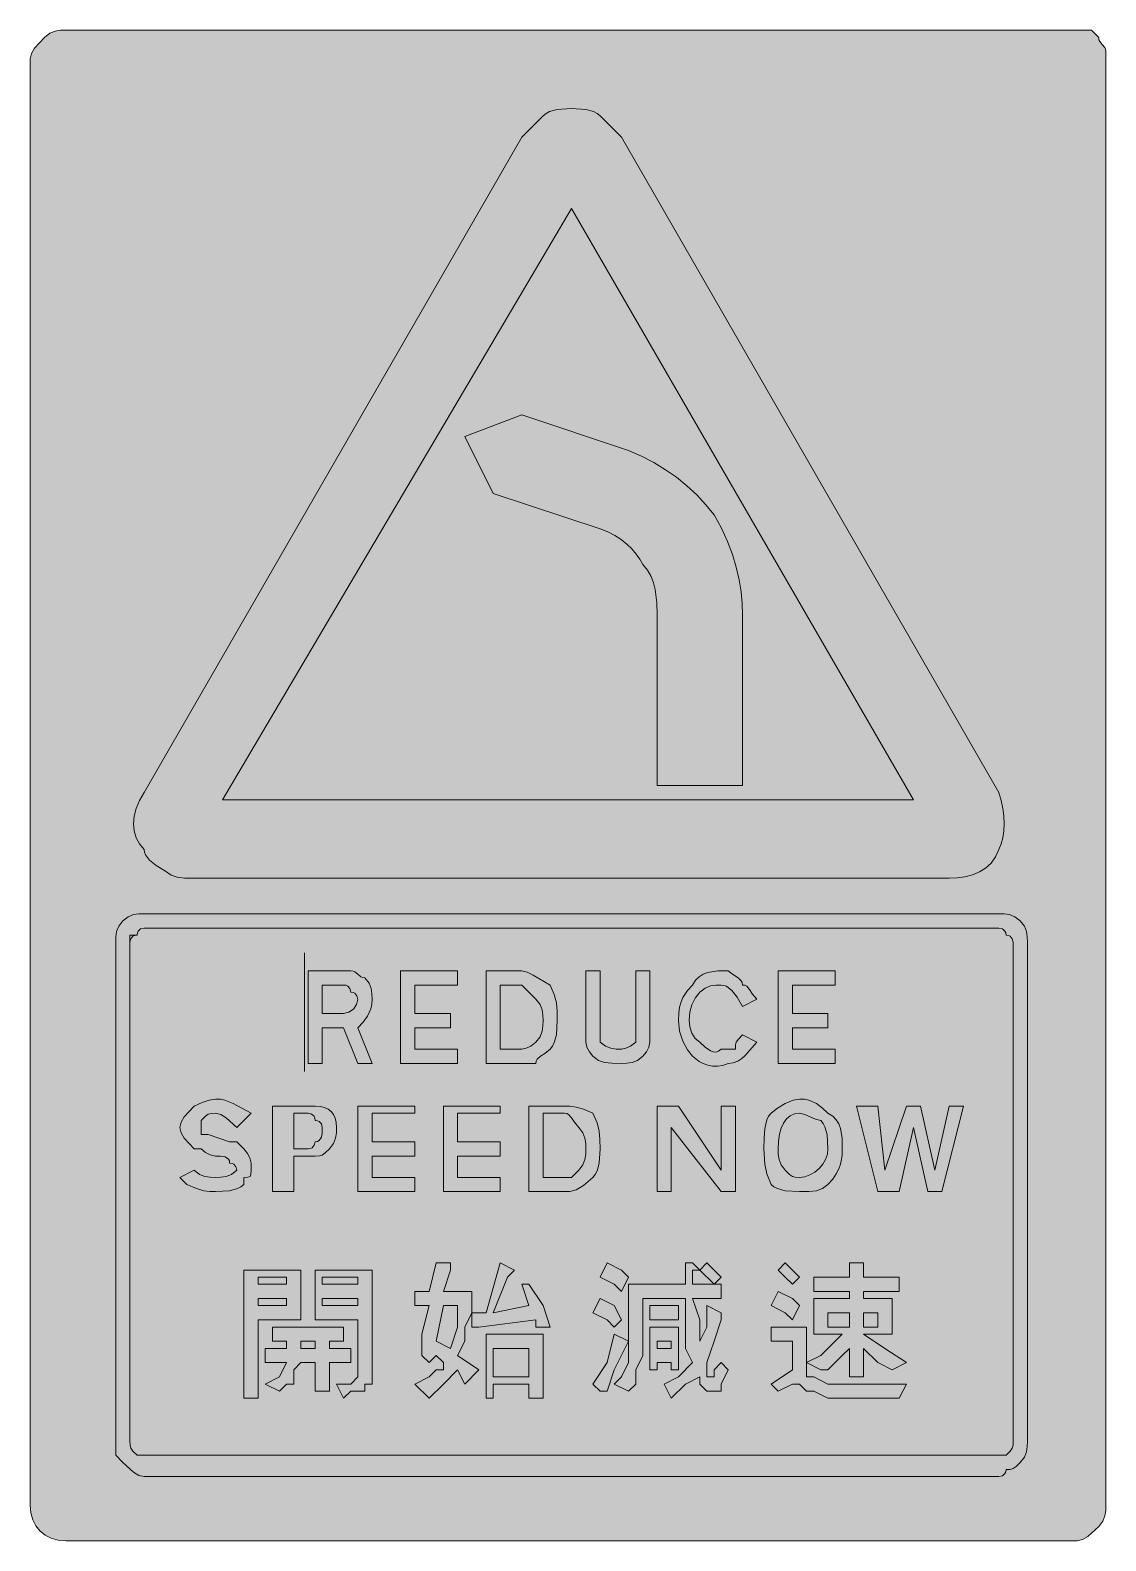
# Model space of a CAD drawing. Header units: metres. Extents: x 192 to 373, y 9 to 264.
import ezdxf

# ---------------------------------------------------------------- set-up
doc = ezdxf.new("R2010")
doc.units = ezdxf.units.M
for name, color, linetype, true_color in [('FILL_BLACK_000000', 7, 'Continuous', 0x000000), ('FILL_RED_FF0000', 7, 'Continuous', 0xff0000), ('FILL_WHITE_FFFFFF', 7, 'Continuous', 0xffffff), ('FILL_YELLOW_FFFF00', 7, 'Continuous', 0xffff00), ('STROKE_WHITE_FFFFFF', 7, 'Continuous', 0xffffff)]:
    doc.layers.add(name, color=color, linetype=linetype, true_color=true_color)

msp = doc.modelspace()

# ---------------------------------------------------------------- hatches: boundary and pattern name
at = {"layer": 'FILL_BLACK_000000', "true_color": 0x000000}
h = msp.add_hatch(color=7, dxfattribs=at)
h.dxf.hatch_style = 1
h.paths.add_polyline_path([(292.53, 192.96), (294.72, 192), (296.81, 190.93), (298.77, 189.75), (300.63, 188.46), (302.37, 187.05), (304.01, 185.53), (305.52, 183.9), (306.93, 182.16), (308.17, 179.91), (309.2, 177.68), (310.03, 175.47), (310.68, 173.31), (311.16, 171.2), (311.49, 169.17), (311.67, 167.21), (311.73, 165.36), (311.73, 136.56), (297.33, 136.56), (297.33, 165.36), (297.29, 167.35), (297.03, 169.56), (296.74, 170.68), (296.32, 171.77), (295.72, 172.81), (294.93, 173.76), (294.42, 174.66), (293.81, 175.54), (293.07, 176.4), (292.23, 177.21), (291.27, 177.97), (290.21, 178.65), (289.02, 179.26), (287.73, 179.76), (269.73, 185.76), (264.93, 195.36), (274.53, 198.96), (292.53, 192.96)])
at = {"layer": 'FILL_RED_FF0000', "true_color": 0xff0000}
h = msp.add_hatch(color=7, dxfattribs=at)
h.dxf.hatch_style = 1
h.paths.add_polyline_path([(355.32, 134.01), (355.61, 132.68), (355.77, 131.37), (355.83, 130.11), (355.77, 128.9), (355.61, 127.77), (355.32, 126.71), (354.93, 125.76), (354.37, 124.52), (353.62, 123.49), (352.69, 122.66), (351.63, 122.01), (350.45, 121.53), (349.19, 121.2), (347.88, 121.02), (346.53, 120.96), (219.33, 120.96), (217.74, 120.98), (216.48, 121.11), (215.45, 121.47), (214.53, 122.16), (212.96, 123.06), (211.83, 123.96), (211.16, 124.86), (210.99, 125.31), (210.93, 125.76), (210.14, 126.71), (209.58, 127.77), (209.24, 128.9), (209.13, 130.11), (209.24, 131.37), (209.58, 132.68), (210.14, 134.01), (210.93, 135.36), (274.53, 245.76), (278.13, 249.36), (278.63, 249.76), (279.22, 250.05), (280.53, 250.41), (282.93, 250.56), (285.33, 250.41), (286.64, 250.05), (287.23, 249.76), (287.73, 249.36), (291.33, 245.76), (354.93, 135.36), (355.32, 134.01)])
h = msp.add_hatch(color=7, dxfattribs=at)
h.dxf.hatch_style = 1
h.paths.add_polyline_path([(354.93, 112.56), (355.53, 112.41), (355.94, 112.05), (356.08, 111.76), (356.13, 111.36), (356.53, 111.31), (356.82, 111.17), (357.18, 110.76), (357.33, 110.16), (357.33, 26.16), (357.31, 25.45), (357.18, 24.96), (356.82, 24.47), (356.13, 23.76), (354.93, 23.76), (210.93, 23.76), (209.73, 23.76), (209.04, 24.47), (208.68, 24.96), (208.55, 25.45), (208.53, 26.16), (208.53, 110.16), (208.53, 111.36), (209.73, 111.36), (209.78, 111.76), (209.92, 112.05), (210.33, 112.41), (210.93, 112.56), (354.93, 112.56)])
at = {"layer": 'FILL_WHITE_FFFFFF', "true_color": 0xffffff}
h = msp.add_hatch(color=7, dxfattribs=at)
h.dxf.hatch_style = 1
h.paths.add_polyline_path([(224.13, 134.16), (282.93, 233.76), (340.53, 134.16), (224.13, 134.16)])
h = msp.add_hatch(color=7, dxfattribs=at)
h.dxf.hatch_style = 1
h.paths.add_polyline_path([(356.73, 114.81), (357.63, 114.45), (358.53, 113.76), (359.22, 112.86), (359.58, 111.96), (359.71, 111.06), (359.73, 110.16), (359.73, 26.16), (359.71, 25.26), (359.58, 24.36), (359.22, 23.46), (358.53, 22.56), (357.82, 21.87), (357.33, 21.51), (356.84, 21.38), (356.13, 21.36), (356.08, 20.96), (355.94, 20.67), (355.53, 20.31), (354.93, 20.16), (210.93, 20.16), (210.03, 20.37), (209.13, 20.91), (207.33, 22.56), (206.13, 23.76), (206.13, 26.16), (206.13, 110.16), (206.15, 111.06), (206.28, 111.96), (206.64, 112.86), (207.33, 113.76), (208.23, 114.45), (209.13, 114.81), (210.03, 114.94), (210.93, 114.96), (354.93, 114.96), (355.83, 114.94), (356.73, 114.81)])
h.paths.add_polyline_path([(209.92, 112.05), (209.78, 111.76), (209.73, 111.36), (209.33, 111.31), (209.04, 111.17), (208.68, 110.76), (208.53, 110.16), (208.53, 26.16), (208.55, 25.45), (208.68, 24.96), (209.04, 24.47), (209.73, 23.76), (210.93, 23.76), (354.93, 23.76), (356.13, 23.76), (356.82, 24.47), (357.18, 24.96), (357.31, 25.45), (357.33, 26.16), (357.33, 110.16), (357.18, 110.76), (356.82, 111.17), (356.53, 111.31), (356.13, 111.36), (356.08, 111.76), (355.94, 112.05), (355.53, 112.41), (354.93, 112.56), (210.93, 112.56), (210.33, 112.41), (209.92, 112.05)], flags=16)
h = msp.add_hatch(color=7, dxfattribs=at)
h.dxf.hatch_style = 1
h.paths.add_polyline_path([(244.53, 95.76), (240.93, 95.76), (240.93, 89.76), (238.53, 89.76), (238.53, 105.36), (245.73, 105.36), (246.13, 105.31), (246.44, 105.17), (246.93, 104.76), (247.42, 104.35), (247.73, 104.21), (248.13, 104.16), (248.82, 103.26), (249.18, 102.36), (249.31, 101.46), (249.33, 100.56), (249.28, 99.71), (249.12, 98.97), (248.58, 97.71), (247.81, 96.68), (246.93, 95.76), (249.33, 89.76), (246.93, 89.76), (244.53, 95.76)])
h.paths.add_polyline_path([(245.41, 98.37), (246.18, 98.91), (246.72, 99.68), (246.93, 100.56), (246.78, 101.16), (246.42, 101.57), (246.13, 101.71), (245.73, 101.76), (245.58, 102.36), (245.22, 102.77), (244.93, 102.91), (244.53, 102.96), (240.93, 102.96), (240.93, 98.16), (244.53, 98.16), (245.41, 98.37)], flags=16)
h = msp.add_hatch(color=7, dxfattribs=at)
h.dxf.hatch_style = 1
h.paths.add_polyline_path([(254.13, 105.36), (263.73, 105.36), (263.73, 102.96), (256.53, 102.96), (256.53, 98.16), (262.53, 98.16), (262.53, 95.76), (256.53, 95.76), (256.53, 92.16), (263.73, 92.16), (263.73, 89.76), (254.13, 89.76), (254.13, 105.36)])
h = msp.add_hatch(color=7, dxfattribs=at)
h.dxf.hatch_style = 1
h.paths.add_polyline_path([(276.48, 104.61), (279.33, 102.96), (280.02, 101.35), (280.38, 99.96), (280.51, 98.57), (280.53, 96.96), (280.38, 94.56), (280.02, 93.25), (279.73, 92.66), (279.33, 92.16), (278.45, 91.45), (277.68, 90.96), (277.14, 90.47), (276.98, 90.16), (276.93, 89.76), (274.53, 89.76), (268.53, 89.76), (268.53, 105.36), (274.53, 105.36), (275.45, 105.15), (276.48, 104.61)])
h.paths.add_polyline_path([(270.93, 92.16), (274.53, 92.16), (275.28, 92.31), (276.05, 92.67), (276.93, 93.36), (277.62, 94.26), (277.98, 95.16), (278.11, 96.06), (278.13, 96.96), (278.11, 97.86), (277.98, 98.76), (277.62, 99.66), (276.93, 100.56), (274.53, 102.96), (270.93, 102.96), (270.93, 92.16)], flags=16)
h = msp.add_hatch(color=7, dxfattribs=at)
h.dxf.hatch_style = 1
h.paths.add_polyline_path([(287.73, 94.56), (287.73, 93.36), (288.63, 92.67), (289.53, 92.31), (290.43, 92.18), (291.33, 92.16), (292.08, 92.31), (292.85, 92.67), (293.73, 93.36), (293.73, 94.56), (293.73, 105.36), (296.13, 105.36), (296.13, 94.56), (296.13, 93.36), (295.94, 92.48), (295.53, 91.71), (294.93, 90.96), (294.03, 90.27), (293.13, 89.91), (292.23, 89.78), (291.33, 89.76), (289.74, 89.78), (288.48, 89.91), (287.45, 90.27), (286.53, 90.96), (285.93, 91.71), (285.52, 92.48), (285.33, 93.36), (285.33, 94.56), (285.33, 105.36), (287.73, 105.36), (287.73, 94.56)])
h = msp.add_hatch(color=7, dxfattribs=at)
h.dxf.hatch_style = 1
h.paths.add_polyline_path([(310.83, 100.93), (309.93, 102.06), (309.03, 102.74), (308.58, 102.9), (308.13, 102.96), (307.23, 102.94), (306.33, 102.81), (305.43, 102.45), (304.53, 101.76), (303.74, 100.76), (303.18, 99.6), (302.84, 98.36), (302.73, 97.11), (302.84, 95.91), (303.18, 94.84), (303.74, 93.97), (304.53, 93.36), (305.43, 92.5), (306.33, 91.86), (306.78, 91.7), (307.23, 91.67), (307.68, 91.82), (308.13, 92.16), (310.53, 92.16), (310.55, 92.87), (310.68, 93.36), (311.04, 93.85), (311.73, 94.56), (314.13, 93.36), (312.18, 91.11), (311.59, 90.58), (310.92, 90.15), (310.18, 89.87), (309.33, 89.76), (308.43, 89.42), (307.55, 89.27), (306.69, 89.3), (305.88, 89.46), (305.12, 89.74), (304.44, 90.1), (303.33, 90.96), (302.45, 92.07), (301.68, 93.51), (301.14, 95.18), (300.93, 96.96), (300.98, 98.2), (301.14, 99.25), (301.37, 100.12), (301.68, 100.86), (302.45, 102.02), (303.33, 102.96), (303.83, 103.75), (304.44, 104.35), (305.12, 104.77), (305.88, 105.06), (307.55, 105.32), (309.33, 105.36), (310.21, 104.65), (310.98, 104.16), (311.52, 103.67), (311.68, 103.36), (311.73, 102.96), (312.13, 102.91), (312.44, 102.75), (312.93, 102.21), (313.42, 101.44), (314.13, 100.56), (311.73, 99.36), (310.83, 100.93)])
h = msp.add_hatch(color=7, dxfattribs=at)
h.dxf.hatch_style = 1
h.paths.add_polyline_path([(317.73, 105.36), (327.33, 105.36), (327.33, 102.96), (320.13, 102.96), (320.13, 98.16), (326.13, 98.16), (326.13, 95.76), (320.13, 95.76), (320.13, 92.16), (327.33, 92.16), (327.33, 89.76), (317.73, 89.76), (317.73, 105.36)])
h = msp.add_hatch(color=7, dxfattribs=at)
h.dxf.hatch_style = 1
h.paths.add_polyline_path([(224.73, 80.61), (223.83, 81.15), (222.93, 81.36), (222.22, 81.34), (221.73, 81.21), (221.24, 80.85), (220.53, 80.16), (220.53, 78.96), (220.53, 77.76), (221.73, 77.76), (225.33, 76.56), (226.53, 76.56), (227.73, 75.36), (228.33, 74.61), (228.74, 73.84), (228.93, 72.96), (228.93, 71.76), (228.91, 71.07), (228.78, 70.71), (228.42, 70.58), (227.73, 70.56), (227.73, 69.36), (227.23, 68.96), (226.64, 68.67), (225.33, 68.31), (222.93, 68.16), (222.01, 68.18), (220.98, 68.31), (219.72, 68.67), (218.13, 69.36), (216.93, 70.56), (219.33, 71.76), (220.23, 71.07), (221.13, 70.71), (222.03, 70.58), (222.93, 70.56), (223.83, 70.58), (224.73, 70.71), (225.63, 71.07), (226.53, 71.76), (226.38, 72.36), (226.02, 72.77), (225.73, 72.91), (225.33, 72.96), (225.28, 73.36), (225.12, 73.65), (224.58, 74.01), (223.81, 74.14), (222.93, 74.16), (222.05, 74.35), (221.28, 74.76), (220.53, 75.36), (219.33, 75.36), (217.68, 77.16), (217.14, 78.06), (216.93, 78.96), (217.14, 79.86), (217.68, 80.76), (219.33, 82.56), (220.68, 83.16), (221.86, 83.57), (222.93, 83.76), (223.78, 83.71), (224.54, 83.55), (225.93, 83.01), (228.93, 81.36), (226.53, 78.96), (224.73, 80.61)])
h = msp.add_hatch(color=7, dxfattribs=at)
h.dxf.hatch_style = 1
h.paths.add_polyline_path([(241.3, 82.34), (241.92, 82.05), (242.43, 81.66), (242.82, 81.15), (243.1, 80.54), (243.27, 79.8), (243.33, 78.96), (243.31, 78.06), (243.18, 77.16), (242.82, 76.26), (242.13, 75.36), (241.42, 74.67), (240.93, 74.31), (240.44, 74.18), (239.73, 74.16), (236.13, 74.16), (236.13, 68.16), (232.53, 68.16), (232.53, 82.56), (239.73, 82.56), (240.57, 82.5), (241.3, 82.34)])
h.paths.add_polyline_path([(238.53, 75.36), (238.93, 75.41), (239.22, 75.55), (239.58, 75.96), (239.73, 76.56), (240.13, 76.61), (240.42, 76.77), (240.78, 77.31), (240.91, 78.08), (240.93, 78.96), (240.78, 79.56), (240.42, 79.97), (240.13, 80.11), (239.73, 80.16), (239.68, 80.56), (239.54, 80.85), (239.13, 81.21), (238.53, 81.36), (236.13, 81.36), (236.13, 75.36), (238.53, 75.36)], flags=16)
h = msp.add_hatch(color=7, dxfattribs=at)
h.dxf.hatch_style = 1
h.paths.add_polyline_path([(246.93, 82.56), (256.53, 82.56), (256.53, 81.36), (249.33, 81.36), (249.33, 76.56), (256.53, 76.56), (256.53, 74.16), (249.33, 74.16), (249.33, 70.56), (256.53, 70.56), (256.53, 68.16), (246.93, 68.16), (246.93, 82.56)])
h = msp.add_hatch(color=7, dxfattribs=at)
h.dxf.hatch_style = 1
h.paths.add_polyline_path([(261.33, 82.56), (270.93, 82.56), (270.93, 81.36), (263.73, 81.36), (263.73, 76.56), (270.93, 76.56), (270.93, 74.16), (263.73, 74.16), (263.73, 70.56), (270.93, 70.56), (270.93, 68.16), (261.33, 68.16), (261.33, 82.56)])
h = msp.add_hatch(color=7, dxfattribs=at)
h.dxf.hatch_style = 1
h.paths.add_polyline_path([(283.68, 82.41), (284.94, 82.05), (286.53, 81.36), (287.22, 79.75), (287.58, 78.36), (287.71, 76.97), (287.73, 75.36), (287.58, 72.96), (287.22, 71.65), (286.93, 71.06), (286.53, 70.56), (284.94, 69.17), (283.68, 68.46), (282.65, 68.2), (281.73, 68.16), (275.73, 68.16), (275.73, 82.56), (281.73, 82.56), (282.65, 82.54), (283.68, 82.41)])
h.paths.add_polyline_path([(278.13, 70.56), (281.73, 70.56), (282.93, 70.56), (284.13, 71.76), (284.82, 72.66), (285.18, 73.56), (285.31, 74.46), (285.33, 75.36), (285.31, 76.26), (285.18, 77.16), (284.82, 78.06), (284.13, 78.96), (283.42, 79.84), (282.93, 80.61), (282.44, 81.15), (282.13, 81.31), (281.73, 81.36), (278.13, 81.36), (278.13, 70.56)], flags=16)
h = msp.add_hatch(color=7, dxfattribs=at)
h.dxf.hatch_style = 1
h.paths.add_polyline_path([(299.73, 78.96), (299.73, 68.16), (297.33, 68.16), (297.33, 82.56), (300.93, 82.56), (308.13, 71.76), (308.13, 82.56), (310.53, 82.56), (310.53, 68.16), (308.13, 68.16), (299.73, 78.96)])
h = msp.add_hatch(color=7, dxfattribs=at)
h.dxf.hatch_style = 1
h.paths.add_polyline_path([(322.92, 83.55), (324.18, 83.01), (325.21, 82.24), (326.13, 81.36), (326.92, 80.86), (327.52, 80.25), (327.94, 79.57), (328.23, 78.81), (328.49, 77.14), (328.53, 75.36), (328.49, 74.25), (328.23, 72.81), (327.94, 72), (327.52, 71.14), (326.92, 70.26), (326.13, 69.36), (325.21, 68.67), (324.18, 68.31), (322.92, 68.18), (321.33, 68.16), (318.93, 68.31), (317.62, 68.67), (317.03, 68.96), (316.53, 69.36), (315.84, 71.14), (315.48, 72.81), (315.33, 75.36), (315.35, 77.14), (315.48, 78.81), (315.84, 80.25), (316.13, 80.86), (316.53, 81.36), (317.62, 82.24), (318.93, 83.01), (320.24, 83.55), (321.33, 83.76), (322.18, 83.71), (322.92, 83.55)])
h.paths.add_polyline_path([(319.76, 80.93), (319.14, 80.41), (318.63, 79.71), (318.24, 78.84), (317.96, 77.82), (317.79, 76.65), (317.73, 75.36), (317.75, 74.46), (317.88, 73.56), (318.24, 72.66), (318.93, 71.76), (319.64, 71.07), (320.13, 70.71), (320.62, 70.58), (321.33, 70.56), (322.23, 70.67), (323.09, 70.97), (323.9, 71.45), (324.63, 72.06), (325.24, 72.79), (325.72, 73.6), (326.02, 74.46), (326.13, 75.36), (325.98, 77.76), (325.62, 79.07), (325.33, 79.66), (324.93, 80.16), (324.03, 80.35), (323.13, 80.76), (322.23, 81.17), (321.33, 81.36), (320.49, 81.25), (319.76, 80.93)], flags=16)
h = msp.add_hatch(color=7, dxfattribs=at)
h.dxf.hatch_style = 1
h.paths.add_polyline_path([(330.93, 82.56), (334.53, 82.56), (335.73, 71.76), (339.33, 82.56), (341.73, 82.56), (344.13, 71.76), (346.53, 82.56), (348.93, 82.56), (345.33, 68.16), (342.93, 68.16), (340.53, 78.96), (338.13, 68.16), (334.53, 68.16), (330.93, 82.56)])
h = msp.add_hatch(color=7, dxfattribs=at)
h.dxf.hatch_style = 1
h.paths.add_polyline_path([(262.53, 54.96), (261.33, 51.36), (266.13, 51.36), (266.13, 47.76), (264.93, 45.36), (264.93, 42.96), (263.73, 40.56), (267.33, 38.16), (264.93, 35.76), (263.73, 38.16), (261.33, 35.76), (258.93, 33.36), (256.53, 35.76), (258.93, 36.96), (260.13, 38.16), (261.33, 38.16), (261.33, 39.36), (260.13, 40.56), (258.93, 39.36), (257.73, 40.56), (257.73, 44.16), (258.93, 48.96), (256.53, 48.96), (256.53, 51.36), (258.93, 51.36), (260.13, 56.16), (262.53, 56.16), (262.53, 54.96)])
h.paths.add_polyline_path([(262.53, 41.76), (263.73, 45.36), (263.73, 48.96), (261.33, 48.96), (260.13, 42.96), (262.53, 41.76)], flags=16)
h = msp.add_hatch(color=7, dxfattribs=at)
h.dxf.hatch_style = 1
h.paths.add_polyline_path([(273.33, 54.96), (272.13, 53.76), (269.73, 47.76), (275.73, 48.96), (274.53, 52.56), (275.73, 52.56), (278.13, 48.96), (279.33, 45.36), (276.93, 45.36), (276.93, 46.56), (267.33, 45.36), (266.13, 45.36), (266.13, 46.56), (266.13, 47.76), (268.53, 47.76), (270.93, 56.16), (273.33, 54.96)])
h = msp.add_hatch(color=7, dxfattribs=at)
h.dxf.hatch_style = 1
h.paths.add_polyline_path([(291.33, 54.96), (292.53, 53.76), (291.33, 51.36), (290.13, 52.56), (287.73, 53.76), (288.93, 56.16), (291.33, 54.96)])
h = msp.add_hatch(color=7, dxfattribs=at)
h.dxf.hatch_style = 1
h.paths.add_polyline_path([(302.13, 52.56), (302.13, 56.16), (303.33, 56.16), (304.53, 54.96), (303.33, 54.96), (303.33, 52.56), (308.13, 52.56), (308.13, 50.16), (303.33, 50.16), (304.53, 46.56), (304.53, 42.96), (305.73, 45.36), (305.73, 48.96), (308.13, 47.76), (308.13, 46.56), (306.93, 42.96), (305.73, 39.36), (305.73, 36.96), (306.93, 36.96), (306.93, 38.16), (308.13, 39.36), (309.33, 38.16), (308.13, 35.76), (308.13, 34.56), (306.93, 34.56), (305.73, 34.56), (304.53, 35.76), (304.53, 36.96), (302.13, 35.76), (299.73, 33.36), (298.53, 35.76), (300.93, 36.96), (303.33, 39.36), (302.13, 41.76), (302.13, 45.36), (302.13, 47.76), (302.13, 50.16), (294.93, 50.16), (294.93, 44.16), (294.93, 40.56), (293.73, 38.16), (293.73, 35.76), (292.53, 34.56), (290.13, 35.76), (291.33, 36.96), (292.53, 39.36), (292.53, 41.76), (292.53, 45.36), (292.53, 52.56), (302.13, 52.56)])
h = msp.add_hatch(color=7, dxfattribs=at)
h.dxf.hatch_style = 1
h.paths.add_polyline_path([(306.93, 54.96), (308.13, 53.76), (306.93, 52.56), (304.53, 54.96), (305.73, 56.16), (306.93, 54.96)])
h = msp.add_hatch(color=7, dxfattribs=at)
h.dxf.hatch_style = 1
h.paths.add_polyline_path([(320.13, 54.96), (321.33, 53.76), (320.13, 52.56), (318.93, 53.76), (317.73, 54.96), (318.93, 56.16), (320.13, 54.96)])
h = msp.add_hatch(color=7, dxfattribs=at)
h.dxf.hatch_style = 1
h.paths.add_polyline_path([(332.13, 56.16), (332.13, 54.96), (332.13, 53.76), (338.13, 53.76), (338.13, 51.36), (332.13, 51.36), (332.13, 50.16), (336.93, 50.16), (336.93, 44.16), (332.13, 44.16), (335.73, 41.76), (339.33, 39.36), (336.93, 38.16), (334.53, 39.36), (332.13, 41.76), (332.13, 36.96), (329.73, 36.96), (329.73, 41.76), (328.53, 40.56), (327.33, 39.36), (326.13, 38.16), (324.93, 38.16), (322.53, 39.36), (324.93, 40.56), (326.13, 41.76), (327.33, 42.96), (328.53, 44.16), (323.73, 44.16), (323.73, 50.16), (329.73, 50.16), (329.73, 51.36), (323.73, 51.36), (323.73, 53.76), (329.73, 53.76), (329.73, 56.16), (332.13, 56.16)])
h.paths.add_polyline_path([(326.13, 47.76), (326.13, 45.36), (329.73, 45.36), (329.73, 47.76), (326.13, 47.76)], flags=16)
h.paths.add_polyline_path([(334.53, 47.76), (332.13, 47.76), (332.13, 45.36), (334.53, 45.36), (334.53, 47.76)], flags=16)
h = msp.add_hatch(color=7, dxfattribs=at)
h.dxf.hatch_style = 1
h.paths.add_polyline_path([(237.33, 46.56), (230.13, 46.56), (230.13, 33.36), (227.73, 33.36), (227.73, 54.96), (237.33, 54.96), (237.33, 46.56)])
h.paths.add_polyline_path([(230.13, 50.16), (230.13, 48.96), (234.93, 48.96), (234.93, 50.16), (230.13, 50.16)], flags=16)
h.paths.add_polyline_path([(234.93, 53.76), (230.13, 53.76), (230.13, 52.56), (234.93, 52.56), (234.93, 53.76)], flags=16)
h = msp.add_hatch(color=7, dxfattribs=at)
h.dxf.hatch_style = 1
h.paths.add_polyline_path([(249.33, 36.96), (249.33, 35.76), (248.13, 35.76), (248.13, 34.56), (246.93, 34.56), (245.73, 34.56), (244.53, 33.36), (243.33, 35.76), (244.53, 35.76), (245.73, 35.76), (246.93, 36.96), (246.93, 38.16), (246.93, 46.56), (239.73, 46.56), (239.73, 54.96), (249.33, 54.96), (249.33, 36.96)])
h.paths.add_polyline_path([(240.93, 50.16), (240.93, 48.96), (246.93, 48.96), (246.93, 50.16), (240.93, 50.16)], flags=16)
h.paths.add_polyline_path([(246.93, 53.76), (240.93, 53.76), (240.93, 52.56), (246.93, 52.56), (246.93, 53.76)], flags=16)
h = msp.add_hatch(color=7, dxfattribs=at)
h.dxf.hatch_style = 1
h.paths.add_polyline_path([(320.13, 50.16), (321.33, 48.96), (320.13, 46.56), (318.93, 47.76), (316.53, 48.96), (317.73, 51.36), (320.13, 50.16)])
h = msp.add_hatch(color=7, dxfattribs=at)
h.dxf.hatch_style = 1
h.paths.add_polyline_path([(290.13, 48.96), (291.33, 46.56), (290.13, 45.36), (288.93, 46.56), (286.53, 47.76), (287.73, 50.16), (290.13, 48.96)])
h = msp.add_hatch(color=7, dxfattribs=at)
h.dxf.hatch_style = 1
h.paths.add_polyline_path([(300.93, 48.96), (300.93, 46.56), (296.13, 46.56), (296.13, 48.96), (300.93, 48.96)])
h = msp.add_hatch(color=7, dxfattribs=at)
h.dxf.hatch_style = 1
h.paths.add_polyline_path([(244.53, 42.96), (242.13, 42.96), (242.13, 41.76), (245.73, 41.76), (245.73, 39.36), (242.13, 39.36), (242.13, 34.56), (239.73, 34.56), (239.73, 39.36), (237.33, 39.36), (236.13, 38.16), (236.13, 35.76), (234.93, 35.76), (233.73, 34.56), (231.33, 35.76), (233.73, 36.96), (234.93, 39.36), (231.33, 39.36), (231.33, 41.76), (234.93, 41.76), (234.93, 42.96), (232.53, 42.96), (232.53, 45.36), (244.53, 45.36), (244.53, 42.96)])
h.paths.add_polyline_path([(239.73, 41.76), (239.73, 42.96), (237.33, 42.96), (237.33, 41.76), (239.73, 41.76)], flags=16)
h = msp.add_hatch(color=7, dxfattribs=at)
h.dxf.hatch_style = 1
h.paths.add_polyline_path([(278.13, 33.36), (275.73, 33.36), (275.73, 35.76), (269.73, 35.76), (269.73, 33.36), (268.53, 33.36), (268.53, 44.16), (278.13, 44.16), (278.13, 33.36)])
h.paths.add_polyline_path([(275.73, 41.76), (269.73, 41.76), (269.73, 36.96), (275.73, 36.96), (275.73, 41.76)], flags=16)
h = msp.add_hatch(color=7, dxfattribs=at)
h.dxf.hatch_style = 1
h.paths.add_polyline_path([(288.93, 39.36), (290.13, 44.16), (292.53, 42.96), (290.13, 38.16), (288.93, 34.56), (287.73, 34.56), (286.53, 35.76), (288.93, 39.36)])
h = msp.add_hatch(color=7, dxfattribs=at)
h.dxf.hatch_style = 1
h.paths.add_polyline_path([(300.93, 38.16), (299.73, 38.16), (299.73, 39.36), (297.33, 39.36), (297.33, 38.16), (296.13, 38.16), (296.13, 45.36), (300.93, 45.36), (300.93, 38.16)])
h.paths.add_polyline_path([(299.73, 42.96), (297.33, 42.96), (297.33, 41.76), (299.73, 41.76), (299.73, 42.96)], flags=16)
h = msp.add_hatch(color=7, dxfattribs=at)
h.dxf.hatch_style = 1
h.paths.add_polyline_path([(320.13, 38.16), (320.13, 42.96), (316.53, 42.96), (316.53, 45.36), (322.53, 45.36), (322.53, 39.36), (322.53, 38.16), (322.53, 36.96), (323.73, 36.96), (326.13, 35.76), (327.33, 35.76), (339.33, 35.76), (338.13, 33.36), (326.13, 33.36), (323.73, 34.56), (322.53, 34.56), (321.33, 35.76), (320.13, 35.76), (317.73, 34.56), (316.53, 35.76), (320.13, 38.16)])
at = {"layer": 'FILL_YELLOW_FFFF00', "true_color": 0xffff00}
h = msp.add_hatch(color=7, dxfattribs=at)
h.dxf.hatch_style = 1
h.paths.add_polyline_path([(191.73, 258.96), (191.94, 259.86), (192.48, 260.76), (194.13, 262.56), (195.03, 263.25), (195.93, 263.61), (196.83, 263.74), (197.73, 263.76), (368.13, 263.76), (370.53, 263.76), (371.73, 262.56), (371.78, 262.16), (371.92, 261.85), (372.33, 261.36), (372.74, 260.87), (372.88, 260.56), (372.93, 260.16), (372.93, 258.96), (372.93, 15.36), (372.91, 14.46), (372.78, 13.56), (372.42, 12.66), (371.73, 11.76), (369.93, 10.11), (369.03, 9.57), (368.13, 9.36), (197.73, 9.36), (196.44, 9.47), (195.27, 9.79), (194.25, 10.31), (193.38, 11.01), (192.68, 11.88), (192.16, 12.9), (191.84, 14.07), (191.73, 15.36), (191.73, 258.96)])

# ---------------------------------------------------------------- linework, layer by layer
at = {"layer": 'FILL_BLACK_000000', "lineweight": 0, "true_color": 0x000000}
msp.add_lwpolyline([(292.53, 192.96), (294.72, 192), (296.81, 190.93), (298.77, 189.75), (300.63, 188.46), (302.37, 187.05), (304.01, 185.53), (305.52, 183.9), (306.93, 182.16), (308.17, 179.91), (309.2, 177.68), (310.03, 175.47), (310.68, 173.31), (311.16, 171.2), (311.49, 169.17), (311.67, 167.21), (311.73, 165.36), (311.73, 136.56), (297.33, 136.56), (297.33, 165.36), (297.29, 167.35), (297.03, 169.56), (296.74, 170.68), (296.32, 171.77), (295.72, 172.81), (294.93, 173.76), (294.42, 174.66), (293.81, 175.54), (293.07, 176.4), (292.23, 177.21), (291.27, 177.97), (290.21, 178.65), (289.02, 179.26), (287.73, 179.76), (269.73, 185.76), (264.93, 195.36), (274.53, 198.96)], close=True, dxfattribs=at)
at = {"layer": 'FILL_RED_FF0000', "lineweight": 0, "true_color": 0xff0000}
for points in [[(355.32, 134.01), (355.61, 132.68), (355.77, 131.37), (355.83, 130.11), (355.77, 128.9), (355.61, 127.77), (355.32, 126.71), (354.93, 125.76), (354.37, 124.52), (353.62, 123.49), (352.69, 122.66), (351.63, 122.01), (350.45, 121.53), (349.19, 121.2), (347.88, 121.02), (346.53, 120.96), (219.33, 120.96), (217.74, 120.98), (216.48, 121.11), (215.45, 121.47), (214.53, 122.16), (212.96, 123.06), (211.83, 123.96), (211.16, 124.86), (210.99, 125.31), (210.93, 125.76), (210.14, 126.71), (209.58, 127.77), (209.24, 128.9), (209.13, 130.11), (209.24, 131.37), (209.58, 132.68), (210.14, 134.01), (210.93, 135.36), (274.53, 245.76), (278.13, 249.36), (278.63, 249.76), (279.22, 250.05), (280.53, 250.41), (282.93, 250.56), (285.33, 250.41), (286.64, 250.05), (287.23, 249.76), (287.73, 249.36), (291.33, 245.76), (354.93, 135.36)], [(354.93, 112.56), (355.53, 112.41), (355.94, 112.05), (356.08, 111.76), (356.13, 111.36), (356.53, 111.31), (356.82, 111.17), (357.18, 110.76), (357.33, 110.16), (357.33, 26.16), (357.31, 25.45), (357.18, 24.96), (356.82, 24.47), (356.13, 23.76), (354.93, 23.76), (210.93, 23.76), (209.73, 23.76), (209.04, 24.47), (208.68, 24.96), (208.55, 25.45), (208.53, 26.16), (208.53, 110.16), (208.53, 111.36), (209.73, 111.36), (209.78, 111.76), (209.92, 112.05), (210.33, 112.41), (210.93, 112.56)]]:
    msp.add_lwpolyline(points, close=True, dxfattribs=at)
at = {"layer": 'FILL_WHITE_FFFFFF', "lineweight": 0, "true_color": 0xff0000}
msp.add_lwpolyline([(224.13, 134.16), (282.93, 233.76), (340.53, 134.16)], close=True, dxfattribs=at)
at = {"layer": 'FILL_WHITE_FFFFFF', "lineweight": 0, "true_color": 0xffffff}
for points in [[(356.73, 114.81), (357.63, 114.45), (358.53, 113.76), (359.22, 112.86), (359.58, 111.96), (359.71, 111.06), (359.73, 110.16), (359.73, 26.16), (359.71, 25.26), (359.58, 24.36), (359.22, 23.46), (358.53, 22.56), (357.82, 21.87), (357.33, 21.51), (356.84, 21.38), (356.13, 21.36), (356.08, 20.96), (355.94, 20.67), (355.53, 20.31), (354.93, 20.16), (210.93, 20.16), (210.03, 20.37), (209.13, 20.91), (207.33, 22.56), (206.13, 23.76), (206.13, 26.16), (206.13, 110.16), (206.15, 111.06), (206.28, 111.96), (206.64, 112.86), (207.33, 113.76), (208.23, 114.45), (209.13, 114.81), (210.03, 114.94), (210.93, 114.96), (354.93, 114.96), (355.83, 114.94)], [(209.92, 112.05), (209.78, 111.76), (209.73, 111.36), (209.33, 111.31), (209.04, 111.17), (208.68, 110.76), (208.53, 110.16), (208.53, 26.16), (208.55, 25.45), (208.68, 24.96), (209.04, 24.47), (209.73, 23.76), (210.93, 23.76), (354.93, 23.76), (356.13, 23.76), (356.82, 24.47), (357.18, 24.96), (357.31, 25.45), (357.33, 26.16), (357.33, 110.16), (357.18, 110.76), (356.82, 111.17), (356.53, 111.31), (356.13, 111.36), (356.08, 111.76), (355.94, 112.05), (355.53, 112.41), (354.93, 112.56), (210.93, 112.56), (210.33, 112.41)], [(244.53, 95.76), (240.93, 95.76), (240.93, 89.76), (238.53, 89.76), (238.53, 105.36), (245.73, 105.36), (246.13, 105.31), (246.44, 105.17), (246.93, 104.76), (247.42, 104.35), (247.73, 104.21), (248.13, 104.16), (248.82, 103.26), (249.18, 102.36), (249.31, 101.46), (249.33, 100.56), (249.28, 99.71), (249.12, 98.97), (248.58, 97.71), (247.81, 96.68), (246.93, 95.76), (249.33, 89.76), (246.93, 89.76)], [(254.13, 105.36), (263.73, 105.36), (263.73, 102.96), (256.53, 102.96), (256.53, 98.16), (262.53, 98.16), (262.53, 95.76), (256.53, 95.76), (256.53, 92.16), (263.73, 92.16), (263.73, 89.76), (254.13, 89.76)], [(276.48, 104.61), (279.33, 102.96), (280.02, 101.35), (280.38, 99.96), (280.51, 98.57), (280.53, 96.96), (280.38, 94.56), (280.02, 93.25), (279.73, 92.66), (279.33, 92.16), (278.45, 91.45), (277.68, 90.96), (277.14, 90.47), (276.98, 90.16), (276.93, 89.76), (274.53, 89.76), (268.53, 89.76), (268.53, 105.36), (274.53, 105.36), (275.45, 105.15)], [(287.73, 94.56), (287.73, 93.36), (288.63, 92.67), (289.53, 92.31), (290.43, 92.18), (291.33, 92.16), (292.08, 92.31), (292.85, 92.67), (293.73, 93.36), (293.73, 94.56), (293.73, 105.36), (296.13, 105.36), (296.13, 94.56), (296.13, 93.36), (295.94, 92.48), (295.53, 91.71), (294.93, 90.96), (294.03, 90.27), (293.13, 89.91), (292.23, 89.78), (291.33, 89.76), (289.74, 89.78), (288.48, 89.91), (287.45, 90.27), (286.53, 90.96), (285.93, 91.71), (285.52, 92.48), (285.33, 93.36), (285.33, 94.56), (285.33, 105.36), (287.73, 105.36)], [(310.83, 100.93), (309.93, 102.06), (309.03, 102.74), (308.58, 102.9), (308.13, 102.96), (307.23, 102.94), (306.33, 102.81), (305.43, 102.45), (304.53, 101.76), (303.74, 100.76), (303.18, 99.6), (302.84, 98.36), (302.73, 97.11), (302.84, 95.91), (303.18, 94.84), (303.74, 93.97), (304.53, 93.36), (305.43, 92.5), (306.33, 91.86), (306.78, 91.7), (307.23, 91.67), (307.68, 91.82), (308.13, 92.16), (310.53, 92.16), (310.55, 92.87), (310.68, 93.36), (311.04, 93.85), (311.73, 94.56), (314.13, 93.36), (312.18, 91.11), (311.59, 90.58), (310.92, 90.15), (310.18, 89.87), (309.33, 89.76), (308.43, 89.42), (307.55, 89.27), (306.69, 89.3), (305.88, 89.46), (305.12, 89.74), (304.44, 90.1), (303.33, 90.96), (302.45, 92.07), (301.68, 93.51), (301.14, 95.18), (300.93, 96.96), (300.98, 98.2), (301.14, 99.25), (301.37, 100.12), (301.68, 100.86), (302.45, 102.02), (303.33, 102.96), (303.83, 103.75), (304.44, 104.35), (305.12, 104.77), (305.88, 105.06), (307.55, 105.32), (309.33, 105.36), (310.21, 104.65), (310.98, 104.16), (311.52, 103.67), (311.68, 103.36), (311.73, 102.96), (312.13, 102.91), (312.44, 102.75), (312.93, 102.21), (313.42, 101.44), (314.13, 100.56), (311.73, 99.36)], [(317.73, 105.36), (327.33, 105.36), (327.33, 102.96), (320.13, 102.96), (320.13, 98.16), (326.13, 98.16), (326.13, 95.76), (320.13, 95.76), (320.13, 92.16), (327.33, 92.16), (327.33, 89.76), (317.73, 89.76)], [(245.41, 98.37), (246.18, 98.91), (246.72, 99.68), (246.93, 100.56), (246.78, 101.16), (246.42, 101.57), (246.13, 101.71), (245.73, 101.76), (245.58, 102.36), (245.22, 102.77), (244.93, 102.91), (244.53, 102.96), (240.93, 102.96), (240.93, 98.16), (244.53, 98.16)], [(270.93, 92.16), (274.53, 92.16), (275.28, 92.31), (276.05, 92.67), (276.93, 93.36), (277.62, 94.26), (277.98, 95.16), (278.11, 96.06), (278.13, 96.96), (278.11, 97.86), (277.98, 98.76), (277.62, 99.66), (276.93, 100.56), (274.53, 102.96), (270.93, 102.96)], [(224.73, 80.61), (223.83, 81.15), (222.93, 81.36), (222.22, 81.34), (221.73, 81.21), (221.24, 80.85), (220.53, 80.16), (220.53, 78.96), (220.53, 77.76), (221.73, 77.76), (225.33, 76.56), (226.53, 76.56), (227.73, 75.36), (228.33, 74.61), (228.74, 73.84), (228.93, 72.96), (228.93, 71.76), (228.91, 71.07), (228.78, 70.71), (228.42, 70.58), (227.73, 70.56), (227.73, 69.36), (227.23, 68.96), (226.64, 68.67), (225.33, 68.31), (222.93, 68.16), (222.01, 68.18), (220.98, 68.31), (219.72, 68.67), (218.13, 69.36), (216.93, 70.56), (219.33, 71.76), (220.23, 71.07), (221.13, 70.71), (222.03, 70.58), (222.93, 70.56), (223.83, 70.58), (224.73, 70.71), (225.63, 71.07), (226.53, 71.76), (226.38, 72.36), (226.02, 72.77), (225.73, 72.91), (225.33, 72.96), (225.28, 73.36), (225.12, 73.65), (224.58, 74.01), (223.81, 74.14), (222.93, 74.16), (222.05, 74.35), (221.28, 74.76), (220.53, 75.36), (219.33, 75.36), (217.68, 77.16), (217.14, 78.06), (216.93, 78.96), (217.14, 79.86), (217.68, 80.76), (219.33, 82.56), (220.68, 83.16), (221.86, 83.57), (222.93, 83.76), (223.78, 83.71), (224.54, 83.55), (225.93, 83.01), (228.93, 81.36), (226.53, 78.96)], [(241.3, 82.34), (241.92, 82.05), (242.43, 81.66), (242.82, 81.15), (243.1, 80.54), (243.27, 79.8), (243.33, 78.96), (243.31, 78.06), (243.18, 77.16), (242.82, 76.26), (242.13, 75.36), (241.42, 74.67), (240.93, 74.31), (240.44, 74.18), (239.73, 74.16), (236.13, 74.16), (236.13, 68.16), (232.53, 68.16), (232.53, 82.56), (239.73, 82.56), (240.57, 82.5)], [(246.93, 82.56), (256.53, 82.56), (256.53, 81.36), (249.33, 81.36), (249.33, 76.56), (256.53, 76.56), (256.53, 74.16), (249.33, 74.16), (249.33, 70.56), (256.53, 70.56), (256.53, 68.16), (246.93, 68.16)], [(261.33, 82.56), (270.93, 82.56), (270.93, 81.36), (263.73, 81.36), (263.73, 76.56), (270.93, 76.56), (270.93, 74.16), (263.73, 74.16), (263.73, 70.56), (270.93, 70.56), (270.93, 68.16), (261.33, 68.16)], [(283.68, 82.41), (284.94, 82.05), (286.53, 81.36), (287.22, 79.75), (287.58, 78.36), (287.71, 76.97), (287.73, 75.36), (287.58, 72.96), (287.22, 71.65), (286.93, 71.06), (286.53, 70.56), (284.94, 69.17), (283.68, 68.46), (282.65, 68.2), (281.73, 68.16), (275.73, 68.16), (275.73, 82.56), (281.73, 82.56), (282.65, 82.54)], [(299.73, 78.96), (299.73, 68.16), (297.33, 68.16), (297.33, 82.56), (300.93, 82.56), (308.13, 71.76), (308.13, 82.56), (310.53, 82.56), (310.53, 68.16), (308.13, 68.16)], [(322.92, 83.55), (324.18, 83.01), (325.21, 82.24), (326.13, 81.36), (326.92, 80.86), (327.52, 80.25), (327.94, 79.57), (328.23, 78.81), (328.49, 77.14), (328.53, 75.36), (328.49, 74.25), (328.23, 72.81), (327.94, 72), (327.52, 71.14), (326.92, 70.26), (326.13, 69.36), (325.21, 68.67), (324.18, 68.31), (322.92, 68.18), (321.33, 68.16), (318.93, 68.31), (317.62, 68.67), (317.03, 68.96), (316.53, 69.36), (315.84, 71.14), (315.48, 72.81), (315.33, 75.36), (315.35, 77.14), (315.48, 78.81), (315.84, 80.25), (316.13, 80.86), (316.53, 81.36), (317.62, 82.24), (318.93, 83.01), (320.24, 83.55), (321.33, 83.76), (322.18, 83.71)], [(330.93, 82.56), (334.53, 82.56), (335.73, 71.76), (339.33, 82.56), (341.73, 82.56), (344.13, 71.76), (346.53, 82.56), (348.93, 82.56), (345.33, 68.16), (342.93, 68.16), (340.53, 78.96), (338.13, 68.16), (334.53, 68.16)], [(238.53, 75.36), (238.93, 75.41), (239.22, 75.55), (239.58, 75.96), (239.73, 76.56), (240.13, 76.61), (240.42, 76.77), (240.78, 77.31), (240.91, 78.08), (240.93, 78.96), (240.78, 79.56), (240.42, 79.97), (240.13, 80.11), (239.73, 80.16), (239.68, 80.56), (239.54, 80.85), (239.13, 81.21), (238.53, 81.36), (236.13, 81.36), (236.13, 75.36)], [(278.13, 70.56), (281.73, 70.56), (282.93, 70.56), (284.13, 71.76), (284.82, 72.66), (285.18, 73.56), (285.31, 74.46), (285.33, 75.36), (285.31, 76.26), (285.18, 77.16), (284.82, 78.06), (284.13, 78.96), (283.42, 79.84), (282.93, 80.61), (282.44, 81.15), (282.13, 81.31), (281.73, 81.36), (278.13, 81.36)], [(319.76, 80.93), (319.14, 80.41), (318.63, 79.71), (318.24, 78.84), (317.96, 77.82), (317.79, 76.65), (317.73, 75.36), (317.75, 74.46), (317.88, 73.56), (318.24, 72.66), (318.93, 71.76), (319.64, 71.07), (320.13, 70.71), (320.62, 70.58), (321.33, 70.56), (322.23, 70.67), (323.09, 70.97), (323.9, 71.45), (324.63, 72.06), (325.24, 72.79), (325.72, 73.6), (326.02, 74.46), (326.13, 75.36), (325.98, 77.76), (325.62, 79.07), (325.33, 79.66), (324.93, 80.16), (324.03, 80.35), (323.13, 80.76), (322.23, 81.17), (321.33, 81.36), (320.49, 81.25)], [(262.53, 54.96), (261.33, 51.36), (266.13, 51.36), (266.13, 47.76), (264.93, 45.36), (264.93, 42.96), (263.73, 40.56), (267.33, 38.16), (264.93, 35.76), (263.73, 38.16), (261.33, 35.76), (258.93, 33.36), (256.53, 35.76), (258.93, 36.96), (260.13, 38.16), (261.33, 38.16), (261.33, 39.36), (260.13, 40.56), (258.93, 39.36), (257.73, 40.56), (257.73, 44.16), (258.93, 48.96), (256.53, 48.96), (256.53, 51.36), (258.93, 51.36), (260.13, 56.16), (262.53, 56.16)], [(273.33, 54.96), (272.13, 53.76), (269.73, 47.76), (275.73, 48.96), (274.53, 52.56), (275.73, 52.56), (278.13, 48.96), (279.33, 45.36), (276.93, 45.36), (276.93, 46.56), (267.33, 45.36), (266.13, 45.36), (266.13, 46.56), (266.13, 47.76), (268.53, 47.76), (270.93, 56.16)], [(291.33, 54.96), (292.53, 53.76), (291.33, 51.36), (290.13, 52.56), (287.73, 53.76), (288.93, 56.16)], [(302.13, 52.56), (302.13, 56.16), (303.33, 56.16), (304.53, 54.96), (303.33, 54.96), (303.33, 52.56), (308.13, 52.56), (308.13, 50.16), (303.33, 50.16), (304.53, 46.56), (304.53, 42.96), (305.73, 45.36), (305.73, 48.96), (308.13, 47.76), (308.13, 46.56), (306.93, 42.96), (305.73, 39.36), (305.73, 36.96), (306.93, 36.96), (306.93, 38.16), (308.13, 39.36), (309.33, 38.16), (308.13, 35.76), (308.13, 34.56), (306.93, 34.56), (305.73, 34.56), (304.53, 35.76), (304.53, 36.96), (302.13, 35.76), (299.73, 33.36), (298.53, 35.76), (300.93, 36.96), (303.33, 39.36), (302.13, 41.76), (302.13, 45.36), (302.13, 47.76), (302.13, 50.16), (294.93, 50.16), (294.93, 44.16), (294.93, 40.56), (293.73, 38.16), (293.73, 35.76), (292.53, 34.56), (290.13, 35.76), (291.33, 36.96), (292.53, 39.36), (292.53, 41.76), (292.53, 45.36), (292.53, 52.56)], [(306.93, 54.96), (308.13, 53.76), (306.93, 52.56), (304.53, 54.96), (305.73, 56.16)], [(320.13, 54.96), (321.33, 53.76), (320.13, 52.56), (318.93, 53.76), (317.73, 54.96), (318.93, 56.16)], [(332.13, 56.16), (332.13, 54.96), (332.13, 53.76), (338.13, 53.76), (338.13, 51.36), (332.13, 51.36), (332.13, 50.16), (336.93, 50.16), (336.93, 44.16), (332.13, 44.16), (335.73, 41.76), (339.33, 39.36), (336.93, 38.16), (334.53, 39.36), (332.13, 41.76), (332.13, 36.96), (329.73, 36.96), (329.73, 41.76), (328.53, 40.56), (327.33, 39.36), (326.13, 38.16), (324.93, 38.16), (322.53, 39.36), (324.93, 40.56), (326.13, 41.76), (327.33, 42.96), (328.53, 44.16), (323.73, 44.16), (323.73, 50.16), (329.73, 50.16), (329.73, 51.36), (323.73, 51.36), (323.73, 53.76), (329.73, 53.76), (329.73, 56.16)], [(237.33, 46.56), (230.13, 46.56), (230.13, 33.36), (227.73, 33.36), (227.73, 54.96), (237.33, 54.96)], [(234.93, 53.76), (230.13, 53.76), (230.13, 52.56), (234.93, 52.56)], [(249.33, 36.96), (249.33, 35.76), (248.13, 35.76), (248.13, 34.56), (246.93, 34.56), (245.73, 34.56), (244.53, 33.36), (243.33, 35.76), (244.53, 35.76), (245.73, 35.76), (246.93, 36.96), (246.93, 38.16), (246.93, 46.56), (239.73, 46.56), (239.73, 54.96), (249.33, 54.96)], [(246.93, 53.76), (240.93, 53.76), (240.93, 52.56), (246.93, 52.56)], [(320.13, 50.16), (321.33, 48.96), (320.13, 46.56), (318.93, 47.76), (316.53, 48.96), (317.73, 51.36)], [(230.13, 50.16), (230.13, 48.96), (234.93, 48.96), (234.93, 50.16)], [(240.93, 50.16), (240.93, 48.96), (246.93, 48.96), (246.93, 50.16)], [(262.53, 41.76), (263.73, 45.36), (263.73, 48.96), (261.33, 48.96), (260.13, 42.96)], [(290.13, 48.96), (291.33, 46.56), (290.13, 45.36), (288.93, 46.56), (286.53, 47.76), (287.73, 50.16)], [(300.93, 48.96), (300.93, 46.56), (296.13, 46.56), (296.13, 48.96)], [(326.13, 47.76), (326.13, 45.36), (329.73, 45.36), (329.73, 47.76)], [(334.53, 47.76), (332.13, 47.76), (332.13, 45.36), (334.53, 45.36)], [(244.53, 42.96), (242.13, 42.96), (242.13, 41.76), (245.73, 41.76), (245.73, 39.36), (242.13, 39.36), (242.13, 34.56), (239.73, 34.56), (239.73, 39.36), (237.33, 39.36), (236.13, 38.16), (236.13, 35.76), (234.93, 35.76), (233.73, 34.56), (231.33, 35.76), (233.73, 36.96), (234.93, 39.36), (231.33, 39.36), (231.33, 41.76), (234.93, 41.76), (234.93, 42.96), (232.53, 42.96), (232.53, 45.36), (244.53, 45.36)], [(278.13, 33.36), (275.73, 33.36), (275.73, 35.76), (269.73, 35.76), (269.73, 33.36), (268.53, 33.36), (268.53, 44.16), (278.13, 44.16)], [(288.93, 39.36), (290.13, 44.16), (292.53, 42.96), (290.13, 38.16), (288.93, 34.56), (287.73, 34.56), (286.53, 35.76)], [(300.93, 38.16), (299.73, 38.16), (299.73, 39.36), (297.33, 39.36), (297.33, 38.16), (296.13, 38.16), (296.13, 45.36), (300.93, 45.36)], [(320.13, 38.16), (320.13, 42.96), (316.53, 42.96), (316.53, 45.36), (322.53, 45.36), (322.53, 39.36), (322.53, 38.16), (322.53, 36.96), (323.73, 36.96), (326.13, 35.76), (327.33, 35.76), (339.33, 35.76), (338.13, 33.36), (326.13, 33.36), (323.73, 34.56), (322.53, 34.56), (321.33, 35.76), (320.13, 35.76), (317.73, 34.56), (316.53, 35.76)], [(239.73, 41.76), (239.73, 42.96), (237.33, 42.96), (237.33, 41.76)], [(275.73, 41.76), (269.73, 41.76), (269.73, 36.96), (275.73, 36.96)], [(299.73, 42.96), (297.33, 42.96), (297.33, 41.76), (299.73, 41.76)]]:
    msp.add_lwpolyline(points, close=True, dxfattribs=at)
at = {"layer": 'FILL_YELLOW_FFFF00', "lineweight": 0, "true_color": 0xffff00}
msp.add_lwpolyline([(191.73, 258.96), (191.94, 259.86), (192.48, 260.76), (194.13, 262.56), (195.03, 263.25), (195.93, 263.61), (196.83, 263.74), (197.73, 263.76), (368.13, 263.76), (370.53, 263.76), (371.73, 262.56), (371.78, 262.16), (371.92, 261.85), (372.33, 261.36), (372.74, 260.87), (372.88, 260.56), (372.93, 260.16), (372.93, 258.96), (372.93, 15.36), (372.91, 14.46), (372.78, 13.56), (372.42, 12.66), (371.73, 11.76), (369.93, 10.11), (369.03, 9.57), (368.13, 9.36), (197.73, 9.36), (196.44, 9.47), (195.27, 9.79), (194.25, 10.31), (193.38, 11.01), (192.68, 11.88), (192.16, 12.9), (191.84, 14.07), (191.73, 15.36)], close=True, dxfattribs=at)
at = {"layer": 'STROKE_WHITE_FFFFFF', "lineweight": 0, "true_color": 0xffffff}
for points in [[(237.93, 88.4), (237.93, 108.4)], [(227.93, 68.4), (227.93, 68.4)]]:
    msp.add_lwpolyline(points, dxfattribs=at)

doc.saveas('drawing.dxf')
